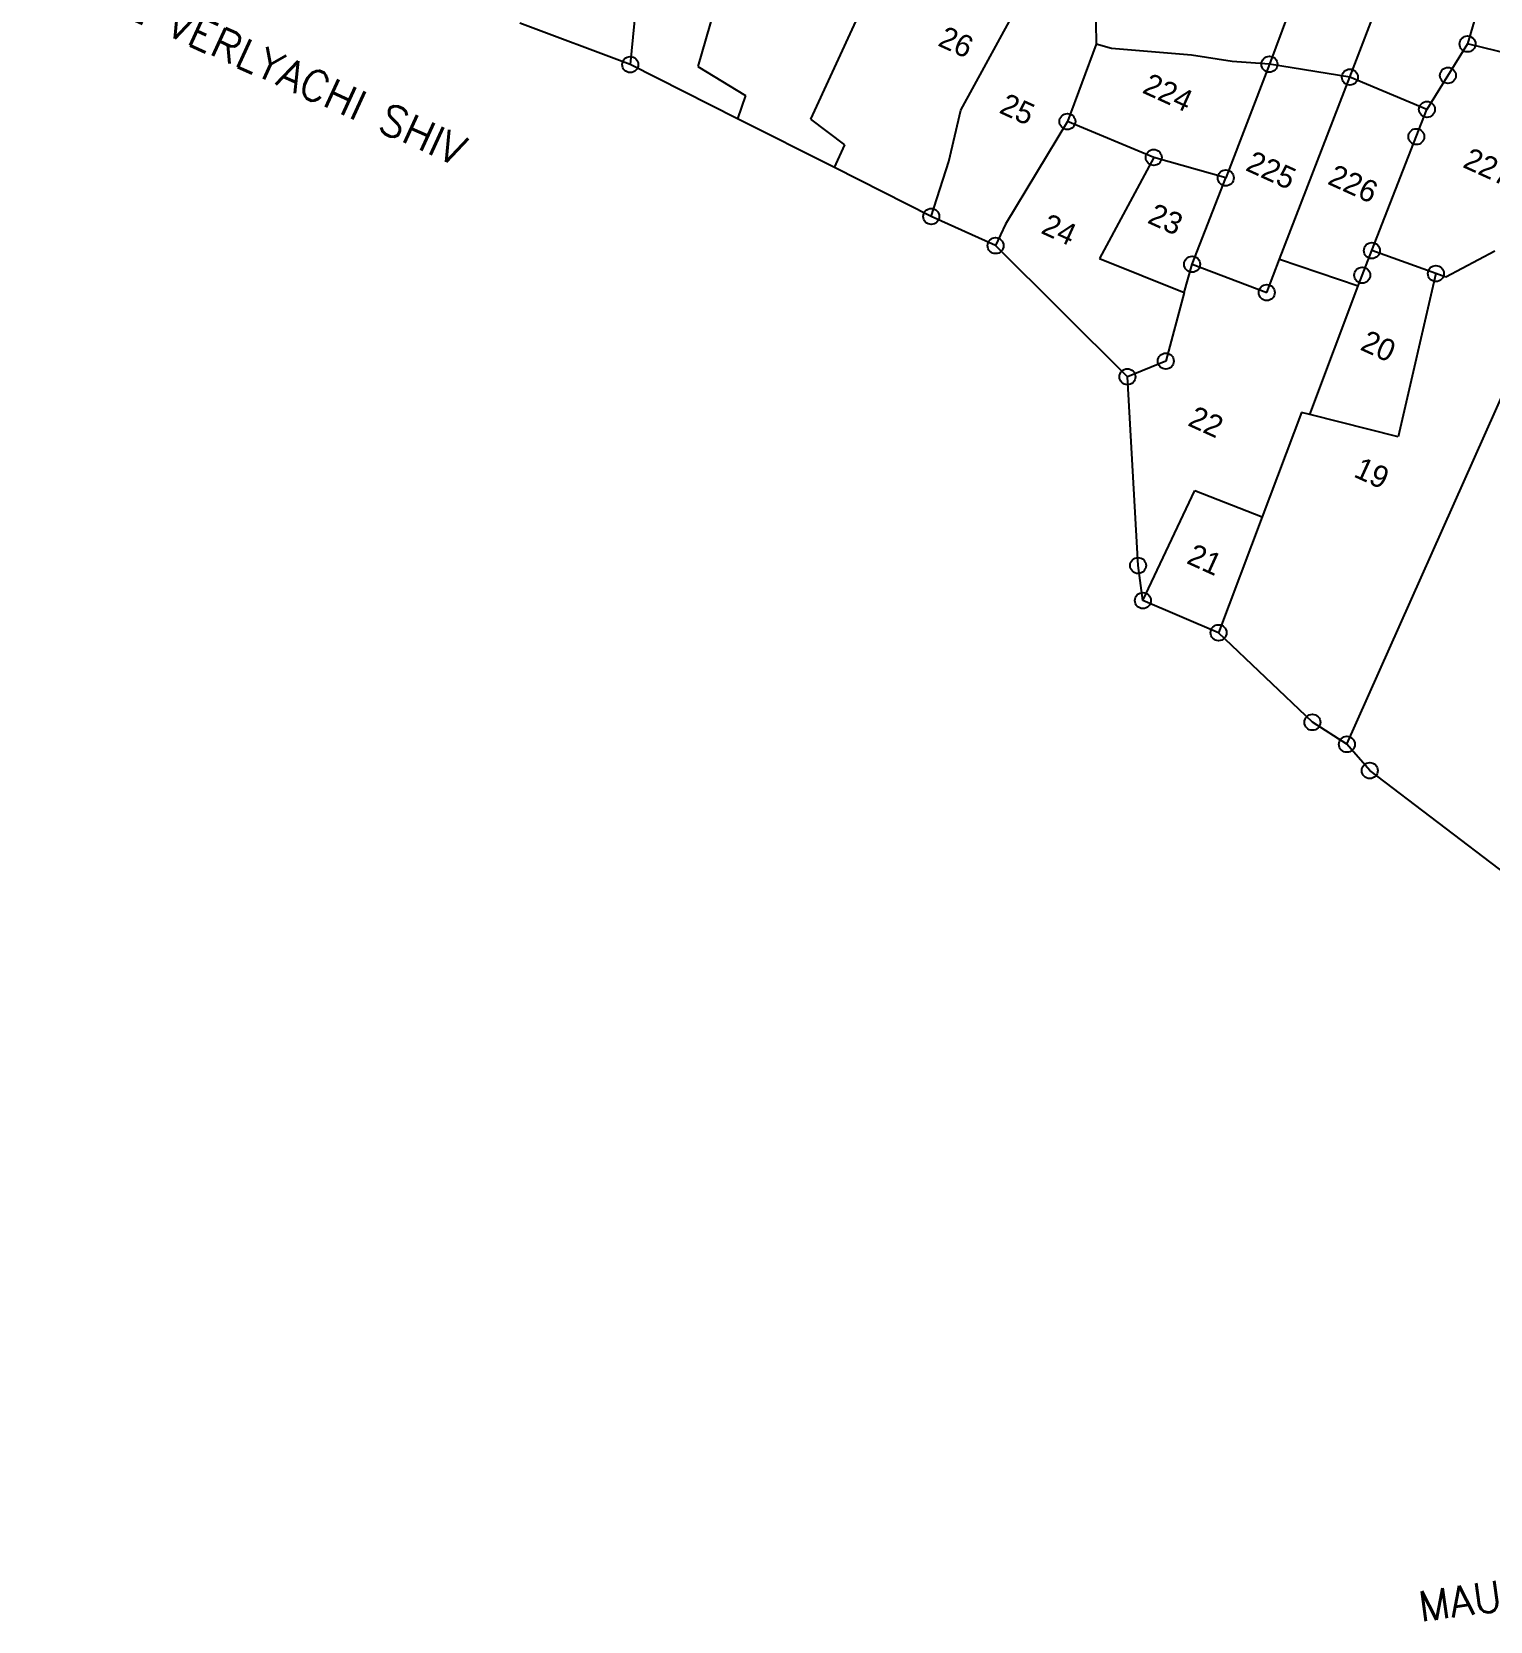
# Model space of a CAD drawing. Header units: metres. Extents: x 289275 to 291694, y 2076304 to 2078446.
# Drawn here: x 289703 to 290316, y 2076550 to 2077219 of the extents above; entities that cross this region are included whole.
import ezdxf
from ezdxf.enums import TextEntityAlignment as Align

# ---------------------------------------------------------------- set-up
doc = ezdxf.new("R2010")
doc.units = ezdxf.units.M
doc.header["$MEASUREMENT"] = 0
for name, color, linetype in [('POLY_PARCEL', 6, 'Continuous'), ('TEXT_MAPOUT', 7, 'Continuous'), ('TEXT_PARCEL', 7, 'Continuous'), ('V_BOUND_LINE', 7, 'Continuous')]:
    doc.layers.add(name, color=color, linetype=linetype)
doc.styles.get("Standard").update_dxf_attribs({"font": 'simplex.shx'})
doc.styles.add('TEXT_MAP', font='', dxfattribs={"height": 1.8})
doc.styles.get('TEXT_MAP').set_extended_font_data('Kruti Dev 050')

msp = doc.modelspace()

# ---------------------------------------------------------------- linework, layer by layer
for centre in [(290306.53, 2077213.62), (289954.63, 2077204.95), (290223.25, 2077205.11), (290257.07, 2077199.68), (290298.32, 2077200.38), (290289.5, 2077186.13), (290138.34, 2077181.02), (290285.02, 2077174.65), (290174.63, 2077165.9), (290204.9, 2077157.33), (290081.15, 2077141.13), (290108.18, 2077128.83), (290266.32, 2077126.74), (290190.77, 2077121.01), (290262.28, 2077116.41), (290293.26, 2077117.09), (290222.16, 2077109.12), (290179.73, 2077080.29), (290163.57, 2077073.7), (290168.04, 2076994.35), (290170.11, 2076979.62), (290201.9, 2076966.11), (290241.33, 2076928.42), (290255.82, 2076919.17), (290265.43, 2076908.12)]:
    msp.add_circle(centre, 3.36)
at = {"layer": 'POLY_PARCEL'}
for p, q in [((290257.07, 2077199.68), (290297.31, 2077304.52)), ((290010.4, 2077299.34), (289982.98, 2077204.19)), ((290257.73, 2077297.36), (290223.25, 2077205.11)), ((290329.11, 2077291.55), (290306.53, 2077213.62)), ((289958.53, 2077245.8), (289954.63, 2077204.95)), ((290093.56, 2077185.83), (290123.92, 2077241.39)), ((290150.21, 2077232.12), (290150.42, 2077213.49)), ((290030.47, 2077181.95), (290049.54, 2077223.37)), ((290150.42, 2077213.49), (290138.34, 2077181.02)), ((290156.84, 2077211.7), (290150.42, 2077213.49)), ((290190.57, 2077208.91), (290156.84, 2077211.7)), ((290207.61, 2077206.24), (290190.57, 2077208.91)), ((290306.53, 2077213.62), (290289.5, 2077186.13)), ((290341.91, 2077204.98), (290306.53, 2077213.62)), ((289982.98, 2077204.19), (290003.04, 2077192.03)), ((290223.25, 2077205.11), (290204.9, 2077157.33)), ((290223.25, 2077205.11), (290207.61, 2077206.24)), ((290257.07, 2077199.68), (290223.25, 2077205.11)), ((290227.55, 2077123.09), (290257.07, 2077199.68)), ((290289.5, 2077186.13), (290257.07, 2077199.68)), ((290003.04, 2077192.03), (289999.76, 2077182.18)), ((290044.75, 2077171.26), (290030.47, 2077181.95)), ((290088.51, 2077164.21), (290093.56, 2077185.83)), ((290266.32, 2077126.74), (290289.5, 2077186.13)), ((290138.34, 2077181.02), (290112.4, 2077137.8)), ((290174.63, 2077165.9), (290138.34, 2077181.02)), ((290040.41, 2077161.68), (290044.75, 2077171.26)), ((290081.15, 2077141.13), (290088.51, 2077164.21)), ((290174.63, 2077165.9), (290151.81, 2077123.48)), ((290204.9, 2077157.33), (290174.63, 2077165.9)), ((290190.77, 2077121.01), (290204.9, 2077157.33)), ((290112.4, 2077137.8), (290108.18, 2077128.83)), ((290151.81, 2077123.48), (290187.44, 2077109.07)), ((290187.44, 2077109.07), (290190.77, 2077121.01)), ((290190.77, 2077121.01), (290222.16, 2077109.12)), ((290222.16, 2077109.12), (290227.55, 2077123.09)), ((290227.55, 2077123.09), (290260.56, 2077111.99)), ((290260.56, 2077111.99), (290266.32, 2077126.74)), ((290293.26, 2077117.09), (290266.32, 2077126.74)), ((290317.97, 2077126.58), (290297.42, 2077115.6)), ((290293.26, 2077117.09), (290277.36, 2077048.49)), ((290297.42, 2077115.6), (290293.26, 2077117.09)), ((290187.44, 2077109.07), (290179.73, 2077080.29)), ((290240.21, 2077057.81), (290260.56, 2077111.99)), ((290179.73, 2077080.29), (290163.57, 2077073.7)), ((290255.82, 2076919.17), (290322.9, 2077069.71)), ((290236.73, 2077058.69), (290220.21, 2077014.77)), ((290240.21, 2077057.81), (290236.73, 2077058.69)), ((290277.36, 2077048.49), (290240.21, 2077057.81)), ((290170.11, 2076979.62), (290191.88, 2077025.87)), ((290191.88, 2077025.87), (290220.21, 2077014.77)), ((290220.21, 2077014.77), (290201.9, 2076966.11))]:
    msp.add_line(p, q, dxfattribs=at)
at = {"layer": 'V_BOUND_LINE', "ltscale": 10}
for p, q in [((289954.63, 2077204.95), (289908.17, 2077222.38)), ((289999.76, 2077182.18), (289954.63, 2077204.95)), ((290040.41, 2077161.68), (289999.76, 2077182.18)), ((290081.15, 2077141.13), (290040.41, 2077161.68)), ((290108.18, 2077128.83), (290081.15, 2077141.13)), ((290163.57, 2077073.7), (290108.18, 2077128.83)), ((290168.04, 2076994.35), (290163.57, 2077073.7)), ((290170.11, 2076979.62), (290168.04, 2076994.35)), ((290201.9, 2076966.11), (290170.11, 2076979.62)), ((290241.33, 2076928.42), (290201.9, 2076966.11)), ((290255.82, 2076919.17), (290241.33, 2076928.42)), ((290265.43, 2076908.12), (290255.82, 2076919.17)), ((290322.91, 2076864.42), (290265.43, 2076908.12))]:
    msp.add_line(p, q, dxfattribs=at)

# ---------------------------------------------------------------- texts
at = {"layer": 'TEXT_MAPOUT'}
for s, rotation, p in [('MAUJE VERLYACHI SHIV', 335.5415, (289701.09, 2077244.17)), ('MAUJE BORZECHI SHIV', 8.06145, (290286.9, 2076550.18))]:
    msp.add_text(s, height=12.8267, rotation=rotation, dxfattribs=at).set_placement(p)
at = {"layer": 'TEXT_PARCEL', "style": 'TEXT_MAP'}
for s, p in [('26', (290091.63, 2077214.46)), ('224', (290180.72, 2077193.29)), ('25', (290117.39, 2077186.23)), ('225', (290224.08, 2077160.61)), ('227', (290315.4, 2077161.99)), ('226', (290258.54, 2077154.89)), ('24', (290134.98, 2077135.68)), ('23', (290179.71, 2077139.97)), ('20', (290269.12, 2077086.63)), ('22', (290196.71, 2077054.82)), ('19', (290266.38, 2077033.25)), ('21', (290196.19, 2076996.91))]:
    msp.add_text(s, height=9.235, rotation=335.5415, dxfattribs=at).set_placement(p, align=Align.MIDDLE)

doc.saveas('drawing.dxf')
